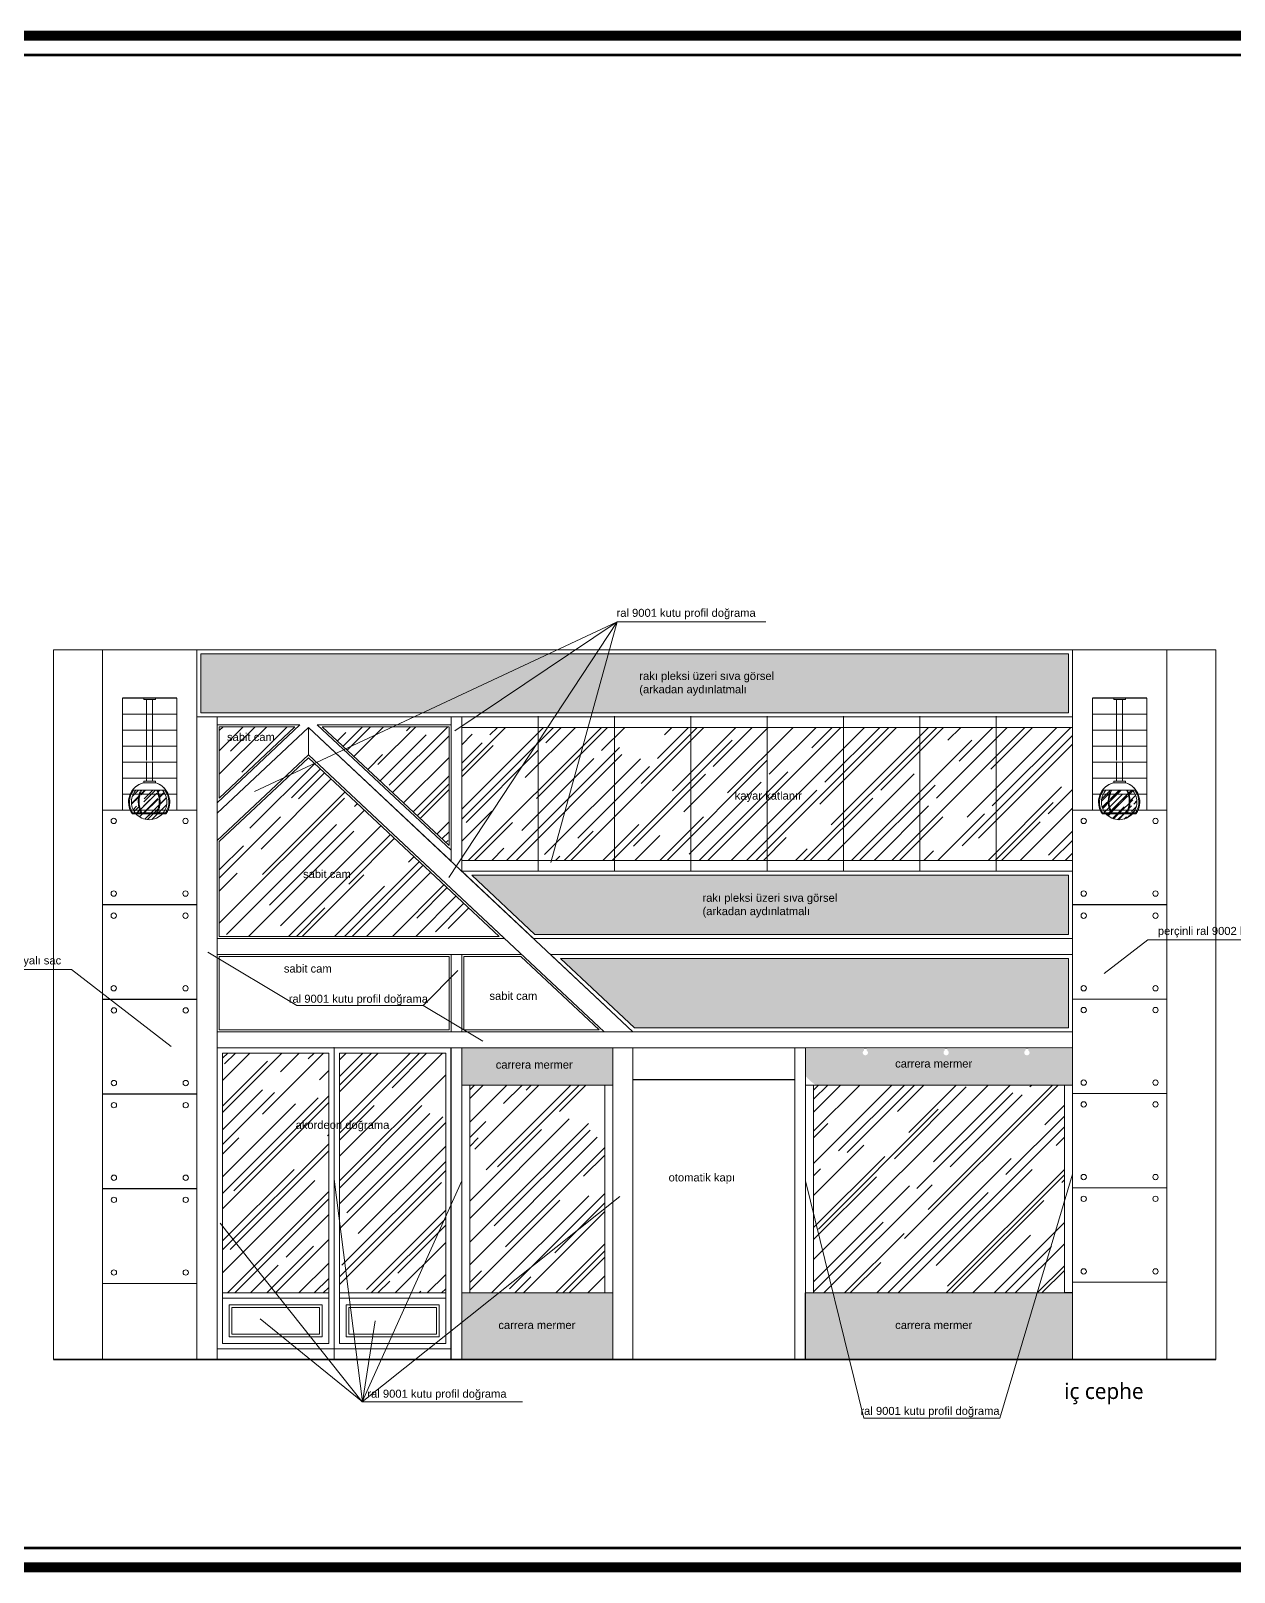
# Model space of a CAD drawing. Header units: millimetres. Extents: x 54215 to 67697, y 23496 to 56611.
# Drawn here: x 57088 to 57990, y 26395 to 27551 of the extents above; entities that cross this region are included whole.
import ezdxf

# ---------------------------------------------------------------- set-up
doc = ezdxf.new("R2010")
doc.units = ezdxf.units.MM
doc.linetypes.add('DASHED', pattern=[19.049999999999997, 12.7, -6.349999999999998])
doc.layers.add('no3_doğrama gorunus', color=7, linetype='Continuous', lineweight=0, true_color=0x004d4d)
doc.layers.add('no3_tefriş ön ince', color=7, linetype='Continuous', lineweight=18, true_color=0x8c1aff)
for name, color, linetype, lineweight in [('no3_duvar kaplama', 8, 'Continuous', 0), ('no3_duvar mevcut', 4, 'Continuous', 35), ('no3_kutuprofil kesit', 74, 'Continuous', 18), ('no3_lejand', 255, 'Continuous', 13), ('no3_mermer gorunus arka', 41, 'Continuous', 13), ('no3_mobilya aydınlatma', 50, 'Continuous', 13), ('no3_yazı duvar', 152, 'Continuous', 0), ('tarama', 8, 'Continuous', 9)]:
    doc.layers.add(name, color=color, linetype=linetype, lineweight=lineweight)
doc.styles.get("Standard").update_dxf_attribs({"font": 'arial.ttf'})
pattern_1 = [(45, (41036.13287978447, 48876.81977761076), (21.55261469056598, 57.47363917484257), [381, -50.8, 127, -25.4]), (45, (41051.04010494545, 48909.68751501387), (-41.84799352418225, 5.926969039905642), [76.2, -8.382, 152.4, -19.05]), (45, (41029.84670049971, 48901.06646913764), (81.36112045688655, 105.4282068613518), [203.2, -35.56, 101.6, -25.4])]
pattern_2 = [(37.50000000000001, (41036.13287978447, 48876.81977761076), (-0.1600031295984046, 4.894132373293421), [0, -3.860799999999998, 0, -4.318000000000001, 0, -4.1275]), (7.499999999999999, (41036.13287978447, 48876.81977761076), (4.495232831380027, 7.168251005683542), [0, -2.0828, 0, -3.4798, 0, -1.333499999999999]), (327.5, (41033.00867978447, 48876.81977761076), (7.909923702414577, 0.0143718467854576), [0, -1.27, 0, -4.572, 0, -5.968999999999998]), (317.5, (41033.00867978447, 48876.81977761076), (7.635564524722973, 2.229293232572163), [0, -0.635, 0, -2.997199999999999, 0, -3.428999999999998])]

# ---------------------------------------------------------------- blocks, each defined once
blk = doc.blocks.new('dwerayd')
at = {"layer": 'tarama'}
h = blk.add_hatch(dxfattribs=at)
h.set_pattern_fill('AR-RROOF', color=256, scale=0.1668115312456921, angle=404.9999999999999, style=0)
h.set_pattern_definition([(44.99999999999999, (54840.5160514867, 23930.45766048379), (3.595224658881711, 9.58726575701789), [63.55519340460871, -8.47402578728116, 21.1850644682029, -4.23701289364058]), (44.99999999999999, (54843.00274854243, 23935.94037808859), (-6.980727879328648, 0.9886867811924716), [12.71103868092174, -1.398214254901389, 25.42207736184348, -3.177759670230435]), (44.99999999999999, (54839.46744429453, 23934.50228822504), (13.57197308727846, 17.58664062302969), [33.89610314912464, -5.931818051096813, 16.94805157456232, -4.23701289364058])])
edge = h.paths.add_edge_path()
edge.add_line((54844.45861613478, 23936.71309290551), (54840.5160514867, 23936.71309290551))
edge.add_arc((54850.5160514867, 23937.13012173362), 10.00869187473939, 182.388015463241, 221.8103148957822)
edge.add_line((54843.05601302078, 23930.45766048379), (54845.98941924214, 23930.45766048379))
edge.add_arc((54856.91748465818, 23936.4469527403), 12.4617107762558, 178.7762621113086, 208.725613729232, ccw=False)
edge = h.paths.add_edge_path()
edge.add_arc((54859.41410008277, 23936.82092678895), 13.98706264716156, 180.4417287440396, 207.0610371031949)
edge.add_line((54846.95830771834, 23930.45766048379), (54854.08191920704, 23930.45766048379))
edge.add_arc((54841.62612684262, 23936.82092678893), 13.98706264716859, 332.9389628968853, 359.5582712560203)
edge.add_line((54855.61277380853, 23936.71309290551), (54845.42745311685, 23936.71309290551))
edge = h.paths.add_edge_path()
edge.add_arc((54844.12274226722, 23936.4469527403), 12.46171077626939, -28.725613729274528, 1.2237378886230204, ccw=False)
edge.add_line((54855.05080768326, 23930.45766048379), (54857.97608995262, 23930.45766048379))
edge.add_arc((54850.5160514867, 23937.13012173362), 10.00869187474551, 318.1896851042302, 357.6119845367398)
edge.add_line((54860.51605148671, 23936.71309290551), (54856.58161079061, 23936.71309290551))
edge = h.paths.add_edge_path()
edge.add_line((54858.39479727278, 23943.30258298346), (54842.63730570061, 23943.30258298346))
edge.add_arc((54850.51605148671, 23937.13012173354), 10.00869187473969, 141.9237162940905, 182.3880154627816)
edge.add_line((54840.5160514867, 23936.71309290551), (54860.51605148671, 23936.71309290551))
edge.add_arc((54850.51605148671, 23937.13012173354), 10.00869187473969, 357.6119845372166, 398.0762837059352)
edge = h.paths.add_edge_path()
edge.add_line((54843.05601302087, 23943.80258298346), (54857.97608995254, 23943.80258298346))
edge.add_arc((54850.51605148671, 23937.13012173354), 10.00869187473969, 41.81031489649121, 138.1896851035088)
at = {"layer": 'no3_duvar kaplama', "linetype": 'DASHED', "ltscale": 0.01}
for p, q in [((54848.58729315668, 23915.37851598656), (54848.58729315668, 23912.37851598657)), ((54851.9235237816, 23915.37851598656), (54851.9235237816, 23912.37851598657))]:
    blk.add_line(p, q, dxfattribs=at)
at = {"layer": 'no3_mobilya aydınlatma'}
for p, q in [((54841.04294054693, 23943.30258298346), (54859.98916242646, 23943.30258298346)), ((54841.16608478571, 23943.80258298346), (54859.98916242646, 23943.80258298346)), ((54841.04294054693, 23930.45766048379), (54859.98916242646, 23930.45766048379)), ((54848.58729315668, 23915.37851598656), (54848.58729315668, 23925.42128272027)), ((54851.9235237816, 23915.37851598656), (54851.9235237816, 23925.42128272027)), ((54848.58729315668, 23879.2553403765), (54848.58729315668, 23912.37851598657)), ((54851.9235237816, 23879.2553403765), (54851.9235237816, 23912.37851598657))]:
    blk.add_line(p, q, dxfattribs=at)
for points in [[(54846.91917784422, 23925.42128272027), (54853.59163909405, 23925.42128272027), (54853.59163909405, 23926.2553403765), (54846.91917784422, 23926.2553403765)], [(54846.91917784422, 23878.42128272027), (54853.59163909405, 23878.42128272027), (54853.59163909405, 23879.2553403765), (54846.91917784422, 23879.2553403765)]]:
    blk.add_lwpolyline(points, close=True, dxfattribs=at)
for centre in [(54841.16608478571, 23943.55258298346), (54859.8660181877, 23943.55258298346)]:
    blk.add_circle(centre, 0.25, dxfattribs=at)
for centre, radius, start, end in [((54850.51605148671, 23937.13012173364), 10.00869187473878, 41.81031489584076, 138.1896851041592), ((54850.25540846913, 23937.13012173362), 11.37502986139899, 144.9925217570474, 252.9447199108465), ((54850.25540846913, 23937.13012173362), 10.87502986139899, 144.9925217570474, 217.8472144191585), ((54850.51605148671, 23937.13012173364), 10.00869187473878, 141.9237162946896, 182.3880154631574), ((54850.51605148671, 23937.13012173362), 10.00869187474153, 182.3880154631362, 221.81031489634), ((54858.81024447524, 23936.82092678895), 14.48706264716368, 153.4223689682336, 206.0552633226041), ((54858.81024447524, 23936.82092678895), 13.98706264716368, 152.3930406968166, 207.0610371031176), ((54850.99265807741, 23937.14291512147), 11.19347962664543, 283.4258668113646, 36.03108897313011), ((54842.22185849818, 23936.82092678895), 13.98706264716368, 332.9389628970593, 27.60695930333998), ((54842.22185849818, 23936.82092678895), 14.48706264716368, 333.9447366774863, 26.57763103167675), ((54850.51605148671, 23937.13012173362), 10.00869187474153, 318.1896851036599, 357.6119845368638), ((54850.51605148671, 23937.13012173364), 10.00869187473878, 357.6119845368427, 38.0762837053104), ((54850.99265807741, 23937.14291512147), 10.69347962664543, 321.3052516722135, 36.03108897313011), ((54850.25540846915, 23937.13012173364), 11.37502986140557, 221.2931630991494, 252.9447199107935), ((54851.12152316869, 23936.98667988691), 11.0119535220769, 282.9624385158057, 323.6367200026022)]:
    blk.add_arc(centre, radius, start, end, dxfattribs=at)

msp = doc.modelspace()

# ---------------------------------------------------------------- hatches: boundary and pattern name
at = {"layer": 'no3_duvar kaplama'}
h = msp.add_hatch(dxfattribs=at)
h.set_pattern_fill('AR-SAND', color=256, scale=0.1)
h.set_pattern_definition(pattern_2)
h.paths.add_polyline_path([(57215.32606675938, 27083.61824668068), (57215.32606675938, 27039.61824668068), (57865.82606675936, 27039.61824668068), (57865.82606675936, 27083.61824668068)])
h = msp.add_hatch(dxfattribs=at)
h.set_pattern_fill('AR-RROOF', color=256, angle=45)
h.set_pattern_definition(pattern_1)
h.paths.add_polyline_path([(57401.47507196553, 26939.97129145984), (57401.47507196553, 27029.11824668068), (57306.40526439044, 27029.11824668068)])
h.paths.add_polyline_path([(57285.8464837686, 27029.11824668068), (57229.12606675937, 27029.11824668068), (57229.12606675937, 26975.55771343428)])
h = msp.add_hatch(dxfattribs=at)
h.set_pattern_fill('AR-RROOF', color=256, angle=45)
h.set_pattern_definition(pattern_1)
h.paths.add_polyline_path([(57468.20644631478, 27028.61824668068), (57410.97507196553, 27028.61824668068), (57410.97507196553, 26928.78162591076), (57468.20644631478, 26928.78162591076)])
h.paths.add_polyline_path([(57525.437820664, 27028.61824668068), (57468.20644631478, 27028.61824668068), (57468.20644631478, 26928.78162591076), (57525.437820664, 26928.78162591076)])
h.paths.add_polyline_path([(57582.66919501322, 27028.61824668068), (57525.437820664, 27028.61824668068), (57525.437820664, 26928.78162591076), (57582.66919501322, 26928.78162591076)])
h.paths.add_polyline_path([(57582.66919501322, 26928.78162591076), (57639.90056936245, 26928.78162591076), (57639.90056936245, 27028.61824668068), (57582.66919501322, 27028.61824668068)])
h.paths.add_polyline_path([(57697.13194371168, 27028.61824668068), (57639.90056936245, 27028.61824668068), (57639.90056936245, 26928.78162591076), (57697.13194371168, 26928.78162591076)])
h.paths.add_polyline_path([(57754.3633180609, 27028.61824668068), (57697.13194371168, 27028.61824668068), (57697.13194371168, 26928.78162591076), (57754.3633180609, 26928.78162591076)])
h.paths.add_polyline_path([(57811.59469241013, 27028.61824668068), (57754.3633180609, 27028.61824668068), (57754.3633180609, 26928.78162591076), (57811.59469241013, 26928.78162591076)])
h.paths.add_polyline_path([(57811.59469241013, 26928.78162591076), (57868.82606675934, 26928.78162591076), (57868.82606675934, 27028.61824668068), (57811.59469241013, 27028.61824668068)])
h = msp.add_hatch(dxfattribs=at)
h.set_pattern_fill('AR-RROOF', color=256, angle=45)
h.set_pattern_definition(pattern_1)
h.paths.add_polyline_path([(57296.12658223789, 27005.85704382811), (57229.12606675937, 26943.0306628194), (57229.12606675937, 26874.58698452432), (57239.54913061131, 26871.92690260498), (57376.57888434817, 26871.92690260498), (57417.5732309841, 26881.7767061742), (57417.69687347733, 26881.29223477788), (57421.45424678668, 26882.25115827163, -0.2874172965494108), (57422.54410177834, 26887.478920917)])
h = msp.add_hatch(dxfattribs=at)
h.set_pattern_fill('AR-SAND', color=256, scale=0.1)
h.set_pattern_definition(pattern_2)
h.paths.add_polyline_path([(57418.56023419215, 26917.78162591076), (57465.86184981414, 26873.42690260499), (57865.82606675938, 26873.42690260498), (57865.82606675938, 26917.78162591076)])
h = msp.add_hatch(dxfattribs=at)
h.set_pattern_fill('AR-SAND', color=256, scale=0.1)
h.set_pattern_definition([(37.50000000000001, (45203.72259388794, 42912.61800852683), (-0.1600031295984046, 4.894132373293421), [0, -3.860799999999998, 0, -4.318000000000001, 0, -4.1275]), (7.499999999999999, (45203.72259388794, 42912.61800852683), (4.495232831380027, 7.168251005683542), [0, -2.0828, 0, -3.4798, 0, -1.333499999999999]), (327.5, (45200.59839388795, 42912.61800852683), (7.909923702414577, 0.0143718467854576), [0, -1.27, 0, -4.572, 0, -5.968999999999998]), (317.5, (45200.59839388795, 42912.61800852683), (7.635564524722973, 2.229293232572163), [0, -0.635, 0, -2.997199999999999, 0, -3.428999999999998])])
h.paths.add_polyline_path([(57865.82606675936, 26855.42690260499), (57485.05775540747, 26855.42690260499), (57540.5125937882, 26803.42690260498), (57865.82606675936, 26803.42690260498)])
h = msp.add_hatch(dxfattribs=at)
h.set_pattern_fill('AR-RROOF', color=256, angle=45)
h.set_pattern_definition(pattern_1)
h.paths.add_polyline_path([(57398.97507196553, 26784.426902605), (57319.30056936246, 26784.42690260499), (57319.30056936246, 26604.61824668069), (57398.97507196553, 26604.61824668069)])
h.paths.add_polyline_path([(57311.30056936246, 26784.42690260499), (57231.62606675937, 26784.42690260499), (57231.62606675937, 26604.61824668068), (57311.30056936246, 26604.61824668069)])
h = msp.add_hatch(dxfattribs=at)
h.set_pattern_fill('AR-RROOF', color=256, angle=45)
h.set_pattern_definition(pattern_1)
h.paths.add_polyline_path([(57416.97507196553, 26604.61824668068), (57518.32606675934, 26604.61824668068), (57518.32606675934, 26760.42690260498), (57416.97507196553, 26760.42690260498)])
h.paths.add_polyline_path([(57716.17740366777, 26665.82595117763), (57716.17740366777, 26677.75807941774), (57711.02563013433, 26677.75807941774), (57711.02563013433, 26665.82595117763)], flags=9)
h = msp.add_hatch(dxfattribs=at)
h.set_pattern_fill('AR-RROOF', color=256, angle=45)
h.set_pattern_definition(pattern_1)
h.paths.add_polyline_path([(57674.82606675936, 26760.42690260498), (57674.82606675936, 26604.61824668068), (57862.82606675936, 26604.61824668068), (57862.82606675936, 26760.42690260498)])
at = {"layer": 'no3_mermer gorunus arka'}
h = msp.add_hatch(dxfattribs=at)
h.set_pattern_fill('AR-CONC', color=256, scale=0.1)
h.set_pattern_definition([(50, (41036.13287978447, 48876.81977761076), (18.2184668996004, -1.593908553890308), [1.905, -20.955]), (355, (41036.13287978447, 48876.81977761076), (-3.524342142496933, 19.10568452390351), [1.524, -16.764058417]), (100.4514446999999, (41037.65108048447, 48876.68695226074), (14.69412470903533, 17.51177519121951), [1.619000879999999, -17.80902445999999]), (46.18420000000002, (41036.13287978447, 48881.89977761077), (27.107904089213, -4.204232793272714), [2.857499999999991, -31.43249999999995]), (96.63555760999981, (41038.39186978447, 48881.54942761076), (23.7404134051503, 24.74261245977216), [2.428502314, -26.713560816]), (351.1841511700001, (41036.13287978447, 48881.89977761077), (23.74041340649771, 24.74261245855327), [2.285996706999998, -25.145973192]), (21, (41038.67287978447, 48880.62977761075), (15.16143912691325, -10.22651981870876), [1.905, -20.955]), (326, (41038.67287978447, 48880.62977761075), (6.180202834764705, 18.41879661223192), [1.524, -16.764]), (71.45144499999998, (41039.93633304447, 48879.77756762075), (21.34164192787162, 8.192276888590525), [1.619000879999998, -17.80899375999997]), (37.50000000000001, (41036.13287978447, 48876.81977761076), (0.3088603250591817, 8.455503887315311), [0, -16.5608, 0, -17.018, 0, -16.8275]), (7.499999999999999, (41036.13287978447, 48876.81977761076), (6.681966251030575, 10.01805748181195), [0, -9.7028, 0, -16.1798, 0, -6.413499999999999]), (327.5, (41030.46867978448, 48876.81977761076), (13.55905951668714, -0.5728743992673444), [0, -6.349999999999998, 0, -19.812, 0, -26.289]), (317.5, (41027.92867978447, 48876.81977761076), (14.8129181386018, 2.542649103333303), [0, -8.255, 0, -13.1572, 0, -18.669])])
edge = h.paths.add_edge_path()
edge.add_arc((57711.58907201362, 26782.88005220513), 5.582040514164691, 96.43694645419731, 159.7320549495288, ccw=False)
edge.add_line((57710.96327097223, 26788.42690260498), (57668.82606675934, 26788.42690260498))
edge.add_line((57668.82606675934, 26788.42690260498), (57668.82606675934, 26767.13417149738))
edge.add_arc((57697.1918233204, 26791.88454681964), 37.64568001607321, 221.1061344676074, 236.6808984343268)
edge.add_line((57676.5129973301, 26760.42690260498), (57690.05580285528, 26760.42690260498))
edge.add_arc((57669.376976865, 26791.88454681963), 37.64568001606392, 303.3191015656623, 349.1740956461959)
edge = h.paths.add_edge_path()
edge.add_arc((57715.56306150508, 26782.88005220513), 5.582040514165215, 20.26794505027019, 83.56305354576138)
edge.add_line((57716.18886254648, 26788.42690260498), (57714.57606675934, 26788.42690260498))
edge.add_line((57714.57606675934, 26788.42690260498), (57714.57606675934, 26786.49020734197))
edge.add_arc((57713.57606675936, 26784.7581565344), 2.000000000002524, 1.0408029993413948e-10, 60.00000000004178, ccw=False)
edge.add_arc((57713.57606675936, 26784.7581565344), 2, -180, 0, ccw=False)
edge.add_arc((57713.57606675936, 26784.7581565344), 2, 119.99999999995819, 179.9999999998959, ccw=False)
edge.add_line((57712.57606675934, 26786.49020734197), (57712.57606675934, 26788.42690260498))
edge.add_line((57712.57606675934, 26788.42690260498), (57710.96327097223, 26788.42690260498))
edge.add_arc((57711.58907201362, 26782.88005220513), 5.582040514166193, 96.43694645419731, 159.7320549495288)
edge.add_arc((57669.376976865, 26791.88454681963), 37.64568001606618, 303.31910156566244, 349.1740956461959, ccw=False)
edge.add_line((57690.05580285526, 26760.42690260498), (57737.09633066343, 26760.42690260498))
edge.add_arc((57757.77515665372, 26791.88454681963), 37.64568001606991, 190.8259043538249, 236.6808984343237, ccw=False)
edge = h.paths.add_edge_path()
edge.add_arc((57772.17240534695, 26782.84634426225), 5.582040514161647, 91.32038313086628, 160.1413452627388, ccw=False)
edge.add_line((57772.04377842473, 26788.42690260498), (57716.18886254648, 26788.42690260498))
edge.add_arc((57715.56306150508, 26782.88005220513), 5.582040514162986, 20.267945050270214, 83.56305354576119, ccw=False)
edge.add_arc((57757.77515665372, 26791.88454681963), 37.64568001607248, 190.8259043538248, 236.6808984343237)
edge.add_line((57737.09633066343, 26760.42690260498), (57750.63913618858, 26760.42690260498))
edge.add_arc((57729.96031019832, 26791.88454681963), 37.64568001606392, 303.3191015656623, 349.0638042515664)
edge = h.paths.add_edge_path()
edge.add_arc((57776.14639483843, 26782.84634426225), 5.582040514163455, 19.85865473753246, 91.32038313079165)
edge.add_line((57776.01776791621, 26788.42690260498), (57775.15940009268, 26788.42690260498))
edge.add_line((57775.15940009268, 26788.42690260498), (57775.15940009268, 26786.49020734197))
edge.add_arc((57774.15940009269, 26784.7581565344), 2.000000000002524, 1.0408029993413948e-10, 60.00000000004178, ccw=False)
edge.add_arc((57774.15940009269, 26784.7581565344), 2, -180, 0, ccw=False)
edge.add_arc((57774.15940009269, 26784.7581565344), 2, 119.99999999995819, 179.9999999998959, ccw=False)
edge.add_line((57773.15940009268, 26786.49020734197), (57773.15940009268, 26788.42690260498))
edge.add_line((57773.15940009268, 26788.42690260498), (57772.04377842473, 26788.42690260498))
edge.add_arc((57772.17240534695, 26782.84634426225), 5.582040514162466, 91.3203831308663, 160.1413452627387)
edge.add_arc((57729.96031019832, 26791.88454681963), 37.64568001606479, 303.31910156566244, 349.06380425156635, ccw=False)
edge.add_line((57750.63913618861, 26760.42690260498), (57797.67966399678, 26760.42690260498))
edge.add_arc((57818.35848998706, 26791.88454681963), 37.64568001606792, 190.9361957483935, 236.6808984343284, ccw=False)
edge = h.paths.add_edge_path()
edge.add_arc((57832.7557386803, 26782.84634426225), 5.582040514160983, 91.32038313086719, 160.141345262538, ccw=False)
edge.add_line((57832.62711175808, 26788.42690260498), (57776.01776791621, 26788.42690260498))
edge.add_arc((57776.14639483843, 26782.84634426225), 5.582040514162299, 19.85865473753239, 91.32038313079181, ccw=False)
edge.add_arc((57818.35848998706, 26791.88454681963), 37.64568001606711, 190.9361957483935, 236.6808984343283)
edge.add_line((57797.67966399676, 26760.42690260498), (57811.22246952193, 26760.42690260498))
edge.add_arc((57790.54364353165, 26791.88454681964), 37.64568001606696, 303.3191015656594, 349.0638042515946)
edge = h.paths.add_edge_path()
edge.add_arc((57836.72972817175, 26782.84634426225), 5.582040514161738, 19.85865473682417, 91.32038313079165)
edge.add_line((57836.60110124954, 26788.42690260498), (57835.74273342603, 26788.42690260498))
edge.add_line((57835.74273342601, 26788.42690260498), (57835.74273342601, 26786.49020734197))
edge.add_arc((57834.74273342601, 26784.7581565344), 2.000000000002524, 1.0408029993413948e-10, 60.00000000004178, ccw=False)
edge.add_arc((57834.74273342601, 26784.7581565344), 2, -180, 0, ccw=False)
edge.add_arc((57834.74273342601, 26784.7581565344), 2, 119.99999999995819, 179.9999999998959, ccw=False)
edge.add_line((57833.74273342601, 26786.49020734197), (57833.74273342601, 26788.42690260498))
edge.add_line((57833.74273342601, 26788.42690260498), (57832.62711175808, 26788.42690260498))
edge.add_arc((57832.7557386803, 26782.84634426225), 5.582040514162549, 91.32038313090365, 160.1413452625505)
edge.add_arc((57790.54364353165, 26791.88454681963), 37.64568001606136, 303.3191015656578, 349.0638042515935, ccw=False)
edge.add_line((57811.22246952193, 26760.42690260498), (57858.2629973301, 26760.42690260498))
edge.add_arc((57878.9418233204, 26791.88454681964), 37.64568001607296, 190.9361957484989, 236.68089843432682, ccw=False)
edge = h.paths.add_edge_path()
edge.add_line((57868.82606675934, 26788.42690260498), (57836.60110124952, 26788.42690260498))
edge.add_arc((57836.72972817175, 26782.84634426225), 5.582040514162299, 19.858654736824178, 91.32038313079181, ccw=False)
edge.add_arc((57878.9418233204, 26791.88454681963), 37.64568001606882, 190.9361957484945, 236.6808984343283)
edge.add_line((57858.2629973301, 26760.42690260498), (57862.82606675936, 26760.42690260498))
edge.add_line((57862.82606675936, 26760.42690260498), (57868.82606675934, 26760.42690260498))
edge.add_line((57868.82606675934, 26760.42690260498), (57868.82606675934, 26788.42690260498))
h.paths.add_polyline_path([(57868.82606675934, 26604.61824668068), (57862.82606675936, 26604.61824668068), (57674.82606675936, 26604.61824668068), (57668.82606675934, 26604.61824668068), (57668.82606675934, 26554.61824668068), (57868.82606675934, 26554.61824668068)])
h.paths.add_polyline_path([(57524.32606675934, 26604.61824668068), (57410.97507196553, 26604.61824668068), (57410.97507196553, 26554.61824668068), (57524.32606675934, 26554.61824668068)])
h.paths.add_polyline_path([(57524.32606675934, 26788.42690260498), (57410.97507196553, 26788.42690260498), (57410.97507196553, 26760.42690260498), (57524.32606675934, 26760.42690260498)])
h.paths.add_polyline_path([(57868.82606675934, 26788.42690260498), (57668.82606675934, 26788.42690260499), (57668.82606675934, 26787.37767207692), (57868.82606675934, 26787.37767207691)])

# ---------------------------------------------------------------- linework, layer by layer
for p, q in [((57197.32606675938, 27050.61824668068), (57156.57606675936, 27050.61824668068)), ((57924.57606675934, 27050.61824668068), (57883.82606675934, 27050.61824668068)), ((57402.97507196553, 26554.61824668068), (57402.97507196553, 26788.42690260499)), ((57539.32606675934, 26764.61824668068), (57660.82606675936, 26764.61824668068)), ((57668.82606675934, 26554.61824668068), (57668.82606675934, 26604.61824668068)), ((57868.82606675934, 26604.61824668068), (57862.82606675936, 26604.61824668068)), ((57227.62606675937, 26554.61824668068), (57402.97507196553, 26554.61824668068))]:
    msp.add_line(p, q)
at = {"color": 252, "const_width": 2.031246480274558}
msp.add_lwpolyline([(58449.65491574195, 27027.76265208289, -0.4142135623730951), (58440.10946119639, 27018.21719753734), (58079.76855210552, 27018.21719753734, 0.4142135623731908), (58055.90491574188, 26994.35356117368), (58055.90491574188, 26762.40217582532, 0.4142135623730474), (58079.76855210552, 26738.53853946167), (58440.10946119639, 26738.53853946167, -0.4142135623731062), (58449.65491574195, 26728.99308491611), (58449.65491574195, 26413.34812177083), (55950.7763367532, 26413.34812177083), (55950.7763367532, 27532.71175813463), (58449.65491574195, 27532.71175813463), (58449.65491574195, 27027.76265208289)], format="xyb", dxfattribs=at)
for p in [(57468.20644631478, 27036.61824668068), (57525.437820664, 27036.61824668068), (57582.66919501322, 27036.61824668068), (57639.90056936245, 27036.61824668068), (57697.13194371168, 27036.61824668068), (57754.3633180609, 27036.61824668068), (57811.59469241013, 27036.61824668068)]:
    msp.add_point(p)
at = {"layer": 'no3_doğrama gorunus'}
for p, q in [((57212.32606675938, 27036.61824668068), (57212.32606675938, 26949.89663835277)), ((57227.62606675937, 27036.61824668068), (57227.62606675937, 26964.24344781487)), ((57296.12587407951, 27028.47571473077), (57227.62606675937, 26964.24344781487)), ((57296.12587407951, 27028.47571473078), (57539.32606675934, 26800.42690260498)), ((57296.12587407951, 27007.91268296464), (57296.12587407951, 27028.47571473077)), ((57402.97507196553, 27036.61824668068), (57402.97507196553, 26928.28322562951)), ((57410.97507196553, 27036.61824668068), (57410.97507196553, 26920.78162591077)), ((57410.97507196553, 27028.61824668068), (57868.82606675934, 27028.61824668068)), ((57468.20644631478, 27036.61824668068), (57468.20644631478, 26920.78162591077)), ((57525.437820664, 27036.61824668068), (57525.437820664, 26920.78162591077)), ((57582.66919501322, 27036.61824668068), (57582.66919501322, 26920.78162591077)), ((57639.90056936245, 27036.61824668068), (57639.90056936245, 26920.78162591077)), ((57697.13194371168, 27036.61824668068), (57697.13194371168, 26920.78162591077)), ((57754.3633180609, 27036.61824668068), (57754.3633180609, 26920.78162591077)), ((57811.59469241013, 27036.61824668068), (57811.59469241013, 26920.78162591077)), ((57296.12587407951, 27007.91268296464), (57227.62606675937, 26943.68041604875)), ((57296.12587407951, 27007.91268296464), (57517.70260673883, 26800.42690260498)), ((57227.62606675937, 26943.68041604875), (57227.62606675937, 26967.48949943166)), ((57212.32606675938, 26949.89663835277), (57212.32606675938, 26800.42690260497)), ((57212.32606675938, 26949.89663835278), (57212.32606675934, 26800.42690260498)), ((57227.62606675937, 26943.68041604875), (57227.62606675937, 26800.42690260498)), ((57410.97507196553, 26928.78162591076), (57868.82606675934, 26928.78162591076)), ((57442.94870669198, 26870.42690260498), (57227.62606675937, 26870.42690260498)), ((57868.82606675938, 26870.42690260498), (57464.67532278532, 26870.42690260498)), ((57455.76366098569, 26858.42690260499), (57227.62606675937, 26858.42690260499)), ((57402.97507196553, 26858.42690260499), (57402.97507196553, 26800.42690260498)), ((57410.97507196553, 26858.42690260499), (57410.97507196553, 26800.42690260498)), ((57868.82606675934, 26858.42690260499), (57477.47259318085, 26858.426902605)), ((57539.32606675934, 26800.42690260498), (57227.62606675937, 26800.42690260498)), ((57227.62606675937, 26800.42690260498), (57227.62606675937, 26788.42690260499)), ((57539.32606675934, 26800.42690260498), (57868.82606675934, 26800.42690260498)), ((57212.32606675938, 26788.42690260499), (57212.32606675938, 26554.61824668068)), ((57212.32606675938, 26788.42690260499), (57212.32606675938, 26554.61824668068)), ((57227.62606675937, 26788.426902605), (57868.82606675934, 26788.42690260498)), ((57227.62606675937, 26788.42690260499), (57227.62606675937, 26554.61824668068)), ((57227.62606675937, 26788.42690260499), (57227.62606675937, 26554.61824668068)), ((57315.30056936246, 26788.426902605), (57315.30056936246, 26554.61824668069)), ((57402.97507196553, 26788.42690260499), (57402.97507196553, 26554.61824668068)), ((57402.97507196553, 26788.426902605), (57402.97507196553, 26554.61824668069)), ((57410.97507196553, 26788.42690260499), (57410.97507196553, 26554.61824668068)), ((57410.97507196553, 26788.42690260498), (57410.97507196553, 26554.61824668068)), ((57524.32606675938, 26788.42690260499), (57524.32606675934, 26554.61824668068)), ((57539.32606675934, 26788.42690260499), (57539.32606675934, 26554.61824668068)), ((57660.82606675936, 26788.42690260498), (57660.82606675936, 26554.61824668068)), ((57660.82606675936, 26554.61824668068), (57660.82606675936, 26788.42690260498)), ((57668.82606675934, 26788.42690260498), (57668.82606675934, 26554.61824668068)), ((57311.30056936246, 26604.61824668069), (57231.62606675937, 26604.61824668068)), ((57311.30056936246, 26600.61824668069), (57231.62606675937, 26600.61824668068)), ((57398.97507196553, 26604.61824668069), (57319.30056936246, 26604.61824668069)), ((57398.97507196553, 26600.61824668069), (57319.30056936246, 26600.61824668069)), ((57315.30056936246, 26562.61824668069), (57227.62606675937, 26562.61824668068)), ((57315.30056936246, 26554.61824668069), (57315.30056936246, 26562.61824668069)), ((57315.30056936246, 26562.61824668069), (57402.97507196553, 26562.61824668068)), ((57355.82606675936, 26554.61824668068), (57361.82606675934, 26554.61824668068))]:
    msp.add_line(p, q, dxfattribs=at)
for points in [[(57402.97507196553, 27036.61824668068), (57402.97507196553, 26928.28322562951), (57296.12587407951, 27028.47571473077), (57227.62606675937, 26964.24344781488), (57227.62606675937, 27036.61824668068), (57402.97507196553, 27036.61824668068)], [(57227.62606675937, 26943.68041604874), (57227.62606675937, 26870.42690260498), (57442.94870669195, 26870.42690260498), (57296.12587407951, 27007.91268296464), (57227.62606675937, 26943.68041604874)]]:
    msp.add_lwpolyline(points, dxfattribs=at)
for points in [[(57289.63906488189, 27030.61824668068), (57227.62606675937, 26972.0948603104), (57227.62606675937, 27030.61824668068)], [(57285.8464837686, 27029.11824668068), (57229.12606675937, 26975.55771343428), (57229.12606675937, 27029.11824668068)], [(57402.97507196553, 27030.61824668068), (57402.97507196553, 26936.50843833597), (57302.61268327714, 27030.61824668068)], [(57401.47507196553, 27029.11824668068), (57401.47507196553, 26939.97129145984), (57306.40526439044, 27029.11824668068)], [(57229.12606675937, 26943.0306628194), (57229.12606675937, 26871.92690260498), (57439.15230209867, 26871.92690260498), (57296.12658223789, 27005.85704382811)], [(57229.12606675937, 26856.926902605), (57401.47507196553, 26856.926902605), (57401.47507196553, 26801.92690260498), (57229.12606675937, 26801.92690260498)], [(57412.47507196553, 26856.926902605), (57412.47507196553, 26801.92690260498), (57513.90620214555, 26801.92690260498), (57455.17099496585, 26856.926902605)], [(57227.62606675937, 26788.42690260499), (57315.30056936246, 26788.42690260499), (57315.30056936246, 26554.61824668069), (57227.62606675937, 26554.61824668068)], [(57231.62606675937, 26784.42690260499), (57311.30056936246, 26784.42690260499), (57311.30056936246, 26566.61824668069), (57231.62606675937, 26566.61824668068)], [(57315.30056936246, 26788.42690260499), (57402.97507196553, 26788.426902605), (57402.97507196553, 26554.61824668069), (57315.30056936246, 26554.61824668069)], [(57319.30056936246, 26784.42690260499), (57398.97507196553, 26784.426902605), (57398.97507196553, 26566.61824668069), (57319.30056936246, 26566.61824668069)], [(57231.62606675937, 26600.61824668068), (57311.30056936246, 26600.61824668069), (57311.30056936246, 26566.61824668069), (57231.62606675937, 26566.61824668068)], [(57319.30056936246, 26600.61824668069), (57398.97507196553, 26600.61824668069), (57398.97507196553, 26566.61824668069), (57319.30056936246, 26566.61824668069)], [(57236.62606675937, 26595.61824668068), (57306.30056936246, 26595.61824668069), (57306.30056936246, 26571.61824668068), (57236.62606675937, 26571.61824668068)], [(57238.62606675937, 26593.61824668068), (57304.30056936246, 26593.61824668068), (57304.30056936246, 26573.61824668068), (57238.62606675937, 26573.61824668068)], [(57324.30056936245, 26595.61824668069), (57393.97507196553, 26595.61824668069), (57393.97507196553, 26571.61824668069), (57324.30056936245, 26571.61824668068)], [(57326.30056936246, 26593.61824668068), (57391.97507196553, 26593.61824668069), (57391.97507196553, 26573.61824668069), (57326.30056936246, 26573.61824668068)]]:
    msp.add_lwpolyline(points, close=True, dxfattribs=at)
msp.add_point((57315.30056936246, 26788.426902605), dxfattribs=at)
at = {"layer": 'no3_duvar kaplama'}
for p, q in [((57197.32606675938, 27038.61824668068), (57156.57606675936, 27038.61824668068)), ((57924.57606675934, 27038.61824668068), (57883.82606675934, 27038.61824668068)), ((57197.32606675938, 27026.61824668068), (57156.57606675936, 27026.61824668068)), ((57924.57606675934, 27026.61824668068), (57883.82606675934, 27026.61824668068)), ((57197.32606675938, 27014.61824668068), (57156.57606675936, 27014.61824668068)), ((57924.57606675934, 27014.61824668068), (57883.82606675934, 27014.61824668068)), ((57197.32606675938, 27002.61824668068), (57156.57606675936, 27002.61824668068)), ((57924.57606675934, 27002.61824668068), (57883.82606675934, 27002.61824668068)), ((57197.32606675938, 26990.61824668068), (57156.57606675936, 26990.61824668068)), ((57924.57606675934, 26990.61824668068), (57883.82606675934, 26990.61824668068)), ((57197.32606675938, 26978.61824668068), (57156.57606675936, 26978.61824668068)), ((57924.57606675934, 26978.61824668068), (57883.82606675934, 26978.61824668068)), ((57197.32606675938, 26966.61824668068), (57156.57606675936, 26966.61824668068)), ((57156.57606675936, 26966.61824668068), (57197.32606675938, 26966.61824668068)), ((57924.57606675934, 26966.61824668068), (57883.82606675934, 26966.61824668068)), ((57141.72606675937, 26554.61824668068), (57176.32606675936, 26554.61824668068))]:
    msp.add_line(p, q, dxfattribs=at)
for centre in [(57150.04094288907, 26958.45897200106), (57203.86119062964, 26958.45897200106), (57877.29094288907, 26958.45897200106), (57931.11119062964, 26958.45897200106), (57150.04094288907, 26904.0275213603), (57203.86119062964, 26904.0275213603), (57877.29094288907, 26904.0275213603), (57931.11119062964, 26904.0275213603), (57150.04094288907, 26887.44498957825), (57203.86119062964, 26887.44498957825), (57877.29094288907, 26887.44498957825), (57931.11119062964, 26887.44498957825), (57150.04094288907, 26833.01353893749), (57203.86119062964, 26833.01353893749), (57877.29094288907, 26833.01353893749), (57931.11119062964, 26833.01353893749), (57150.19094288909, 26816.43100715544), (57204.01119062965, 26816.43100715544), (57877.29094288907, 26816.69498957824), (57931.11119062964, 26816.69498957824), (57150.19094288909, 26761.99955651468), (57204.01119062965, 26761.99955651468), (57877.29094288907, 26762.26353893749), (57931.11119062964, 26762.26353893749), (57150.19094288909, 26745.41702473263), (57204.01119062965, 26745.41702473263), (57877.29094288907, 26745.94498957824), (57931.11119062964, 26745.94498957824), (57150.19094288909, 26690.98557409187), (57204.01119062965, 26690.98557409187), (57877.29094288907, 26691.51353893749), (57931.11119062964, 26691.51353893749), (57150.19094288909, 26674.40304230982), (57204.01119062965, 26674.40304230982), (57877.29094288907, 26675.19498957823), (57931.11119062964, 26675.19498957823), (57150.19094288909, 26619.97159166906), (57204.01119062965, 26619.97159166906), (57877.29094288907, 26620.76353893748), (57931.11119062964, 26620.76353893748)]:
    msp.add_circle(centre, 2, dxfattribs=at)
at = {"layer": 'no3_duvar mevcut'}
msp.add_line((57104.82606675934, 26554.61824668068), (57976.32606675936, 26554.61824668068), dxfattribs=at)
at = {"layer": 'no3_kutuprofil kesit'}
msp.add_line((57539.32606675934, 26554.61824668068), (57539.32606675934, 26764.61824668068), dxfattribs=at)
for points in [[(57212.32606675938, 27086.61824668068), (57868.82606675934, 27086.61824668068), (57868.82606675934, 27036.61824668068), (57212.32606675938, 27036.61824668068)], [(57215.32606675938, 27083.61824668068), (57865.82606675936, 27083.61824668068), (57865.82606675936, 27039.61824668068), (57215.32606675938, 27039.61824668068)], [(57418.56023419215, 26917.78162591076), (57465.86184981414, 26873.42690260499), (57865.82606675938, 26873.42690260498), (57865.82606675938, 26917.78162591076)], [(57485.05775540747, 26855.42690260499), (57540.5125937882, 26803.42690260498), (57865.82606675936, 26803.42690260498), (57865.82606675936, 26855.42690260499)]]:
    msp.add_lwpolyline(points, close=True, dxfattribs=at)
for points in [[(57410.97507196553, 26920.78162591077), (57464.6753227853, 26870.42690260498), (57868.82606675938, 26870.42690260498), (57868.82606675938, 26920.78162591077), (57410.97507196553, 26920.78162591077)], [(57477.47259318085, 26858.426902605), (57539.32606675934, 26800.42690260498), (57868.82606675934, 26800.42690260498), (57868.82606675934, 26858.42690260499), (57477.47259318086, 26858.42690260499)]]:
    msp.add_lwpolyline(points, dxfattribs=at)
at = {"layer": 'no3_lejand', "color": 1, "const_width": 7.466201379240463}
msp.add_lwpolyline([(58463.97309756005, 26399.02993995273), (55936.45815493512, 26399.02993995273), (55936.45815493512, 27547.02993995273), (58463.97309756005, 27547.02993995273), (58463.97309756005, 27027.76265208289, -0.4142135623730951), (58440.10946119639, 27003.89901571923), (58079.76855210552, 27003.89901571923, 0.4142135623733349), (58070.22309755997, 26994.35356117368), (58070.22309755997, 26762.40217582532, 0.4142135623729752), (58079.76855210552, 26752.85672127977), (58440.10946119639, 26752.85672127977, -0.4142135623731054), (58463.97309756005, 26728.99308491611), (58463.97309756005, 26399.02993995273)], format="xyb", dxfattribs=at)
at = {"layer": 'no3_tefriş ön ince'}
for p, q in [((57976.32606675936, 27086.61824668068), (57104.82606675934, 27086.61824668068)), ((57104.82606675934, 27086.61824668068), (57976.32606675936, 27086.61824668068)), ((57104.82606675934, 27086.61824668068), (57104.82606675934, 26554.61824668068)), ((57141.57606675936, 27086.61824668068), (57141.57606675936, 26554.61824668068)), ((57212.32606675938, 27086.61824668068), (57212.32606675938, 26949.89663835277)), ((57212.32606675938, 27086.61824668068), (57212.32606675938, 27036.61824668068)), ((57212.32606675938, 27086.61824668068), (57212.32606675938, 27036.61824668068)), ((57212.32606675938, 27086.61824668068), (57212.32606675938, 27036.61824668068)), ((57868.82606675934, 27086.61824668068), (57868.82606675934, 26800.42690260497)), ((57868.82606675934, 27086.61824668068), (57939.57606675938, 27086.61824668068)), ((57939.57606675938, 27086.61824668068), (57939.57606675938, 26554.61824668068)), ((57976.32606675936, 27086.61824668068), (57976.32606675936, 26554.61824668068)), ((57156.57606675936, 26966.61824668068), (57156.57606675936, 27050.61824668068)), ((57156.57606675936, 27050.61824668068), (57197.32606675938, 27050.61824668068)), ((57197.32606675938, 27050.61824668068), (57197.32606675938, 26966.61824668068)), ((57883.82606675934, 26966.61824668068), (57883.82606675934, 27050.61824668068)), ((57883.82606675934, 27050.61824668068), (57924.57606675934, 27050.61824668068)), ((57924.57606675934, 27050.61824668068), (57924.57606675934, 26966.61824668068)), ((57212.32606675938, 27036.61824668068), (57868.82606675934, 27036.61824668068)), ((57410.97507196553, 26920.78162591077), (57868.82606675934, 26920.78162591077)), ((57868.82606675934, 26788.42690260499), (57868.82606675934, 26554.61824668068)), ((57410.97507196553, 26760.42690260498), (57524.32606675934, 26760.42690260498)), ((57416.97507196553, 26604.61824668068), (57416.97507196553, 26760.42690260498)), ((57518.32606675934, 26604.61824668068), (57518.32606675934, 26760.42690260498)), ((57668.82606675934, 26760.42690260498), (57868.82606675934, 26760.42690260498)), ((57674.82606675936, 26604.61824668068), (57674.82606675936, 26760.42690260498)), ((57862.82606675936, 26604.61824668068), (57862.82606675936, 26760.42690260498)), ((57410.97507196553, 26604.61824668068), (57524.32606675934, 26604.61824668068)), ((57668.82606675934, 26604.61824668068), (57868.82606675934, 26604.61824668068))]:
    msp.add_line(p, q, dxfattribs=at)
for points in [[(57141.57606675936, 27086.61824668068), (57141.57606675936, 26966.61824668068), (57156.57606675936, 26966.61824668068)], [(57212.32606675938, 27086.61824668068), (57212.32606675938, 26966.61824668068), (57197.32606675938, 26966.61824668068)], [(57868.82606675934, 27086.61824668068), (57868.82606675934, 26966.61824668068), (57883.82606675934, 26966.61824668068)], [(57939.57606675938, 27086.61824668068), (57939.57606675938, 26966.61824668068), (57924.57606675934, 26966.61824668068)], [(57212.32606675934, 26949.89663835277), (57212.32606675934, 26966.61824668068), (57141.57606675936, 26966.61824668068), (57141.57606675936, 26895.86824668068), (57193.32606675934, 26895.86824668068)], [(57193.32606675934, 26895.86824668068), (57212.32606675934, 26895.86824668068), (57212.32606675938, 26949.89663835277)], [(57193.32606675934, 26824.85426425787), (57141.57606675936, 26824.85426425787), (57141.57606675936, 26895.60426425787), (57193.32606675934, 26895.60426425787)], [(57193.32606675934, 26895.60426425787), (57212.32606675938, 26895.60426425787), (57212.32606675938, 26824.85426425787), (57193.32606675934, 26824.85426425787)], [(57193.32606675934, 26753.84028183505), (57141.72606675937, 26753.84028183505), (57141.72606675937, 26824.59028183506), (57193.32606675934, 26824.59028183506)], [(57193.32606675934, 26824.59028183506), (57212.47606675937, 26824.59028183506), (57212.47606675937, 26753.84028183505), (57193.32606675934, 26753.84028183505)], [(57887.82606675934, 26754.10426425786), (57868.82606675934, 26754.10426425786), (57868.82606675934, 26824.85426425787), (57939.57606675938, 26824.85426425787), (57939.57606675938, 26754.10426425786), (57868.82606675934, 26754.10426425786)], [(57868.82606675934, 26788.42690260498), (57868.82606675934, 26554.61824668068), (57668.82606675934, 26554.61824668068), (57668.82606675934, 26788.42690260499)], [(57193.32606675934, 26682.82629941225), (57141.72606675937, 26682.82629941225), (57141.72606675937, 26753.57629941225), (57193.32606675934, 26753.57629941225)], [(57193.32606675934, 26753.57629941225), (57212.47606675937, 26753.57629941225), (57212.47606675937, 26682.82629941225), (57193.32606675934, 26682.82629941225)], [(57868.82606675934, 26754.10426425786), (57939.57606675938, 26754.10426425786), (57939.57606675938, 26683.35426425786), (57868.82606675934, 26683.35426425786)], [(57887.82606675934, 26683.35426425786), (57868.82606675934, 26683.35426425786), (57868.82606675934, 26754.10426425786), (57887.82606675934, 26754.10426425786)], [(57193.32606675934, 26611.81231698944), (57141.72606675937, 26611.81231698944), (57141.72606675937, 26682.56231698944), (57193.32606675934, 26682.56231698944)], [(57193.32606675934, 26682.56231698944), (57212.47606675939, 26682.56231698944), (57212.47606675939, 26611.81231698944), (57193.32606675934, 26611.81231698944)], [(57868.82606675934, 26683.35426425786), (57939.57606675938, 26683.35426425786), (57939.57606675938, 26612.60426425786), (57868.82606675934, 26612.60426425786)], [(57887.82606675934, 26612.60426425786), (57868.82606675934, 26612.60426425786), (57868.82606675934, 26683.35426425786), (57887.82606675934, 26683.35426425786)]]:
    msp.add_lwpolyline(points, dxfattribs=at)
for points in [[(57868.82606675934, 26966.61824668068), (57939.57606675938, 26966.61824668068), (57939.57606675938, 26895.86824668068), (57868.82606675934, 26895.86824668068)], [(57868.82606675938, 26895.60426425787), (57939.57606675938, 26895.60426425787), (57939.57606675938, 26824.85426425787), (57868.82606675938, 26824.85426425787)], [(57410.97507196553, 26788.42690260498), (57524.32606675934, 26788.42690260498), (57524.32606675934, 26554.61824668068), (57410.97507196553, 26554.61824668068)], [(57674.82606675936, 26760.42690260498), (57862.82606675936, 26760.42690260498), (57862.82606675936, 26604.61824668068), (57674.82606675936, 26604.61824668068)]]:
    msp.add_lwpolyline(points, close=True, dxfattribs=at)
at = {"layer": 'no3_yazı duvar'}
for p, q in [((57527.44107758466, 27107.78959056507), (57477.7902677648, 26927.1994456208)), ((57868.82606675934, 26693.55534887905), (57814.34593433596, 26510.68665897389)), ((57336.55985347497, 26523.05118985588), (57259.87554837822, 26585.1875768345))]:
    msp.add_line(p, q, dxfattribs=at)
for points in [[(57255.56531792889, 26980.64728009843), (57527.44107758466, 27107.78959056507), (57401.2383756118, 26916.11747061033)], [(57405.86385947854, 27026.01406351355), (57527.44107758466, 27107.78959056507), (57638.98265515763, 27107.78959056507)], [(57892.59194541536, 26844.07388635208), (57925.28253896332, 26869.31952519601), (58036.8241165363, 26869.31952519601)], [(57220.70912702067, 26859.99265853915), (57287.30846741494, 26820.09795614239), (57381.97502861715, 26820.09795614239)], [(57193.08702960787, 26789.42600851069), (57118.25903735813, 26847.21267625601), (57006.71745978518, 26847.21267625601)], [(57426.69255549787, 26793.31664755788), (57381.97502861715, 26820.09795614239), (57407.95465514045, 26846.45823955358)], [(57315.30056936246, 26689.83543743934), (57336.55985347497, 26523.05118985588), (57346.07521285152, 26583.61824668068)], [(57410.97507196553, 26688.60316863944), (57336.3066715749, 26523.05118985588), (57456.43372452803, 26523.05118985588)], [(57668.82606675934, 26688.60316863944), (57712.49389513279, 26510.68665897389), (57814.34593433596, 26510.68665897389)], [(57229.84934647326, 26657.00060837534), (57336.3066715749, 26523.05118985588), (57529.56847977964, 26676.85682302706)]]:
    msp.add_lwpolyline(points, dxfattribs=at)

# ---------------------------------------------------------------- block references
at = {"xscale": 1.327545738387448, "yscale": 1.327545738387448, "zscale": 1.327545738387448, "rotation": 180}
for p in [(129993.1738837356, 58750.31465997612), (130720.4515869907, 58750.31465997612)]:
    msp.add_blockref('dwerayd', p, dxfattribs=at)

# ---------------------------------------------------------------- texts
at = {"color": 7, "insert": (57892.44418418332, 26529.06699903002), "char_height": 11.90257655775317, "width": 221.7346481340022, "attachment_point": 5}
msp.add_mtext('{\\fLucida Sans Unicode|b0|i0|c162|p34;iç cephe}', dxfattribs=at)
at = {"layer": 'no3_yazı duvar', "char_height": 6, "width": 108.0230325313969}
for s, insert, attachment_point in [('ral 9001 kutu profil doğrama', (57631.38637291347, 27117.47499869995), 3), ('rakı pleksi üzeri sıva görsel (arkadan aydınlatmalı', (57544.09201992898, 27070.17007285021), 1), ('sabit cam', (57234.96780435446, 27024.37610361603), 1), ('kayar katlanır', (57615.6552527856, 26980.41959871903), 1), ('sabit cam', (57291.98359945777, 26921.66360206211), 1), ('rakı pleksi üzeri sıva görsel (arkadan aydınlatmalı', (57591.46730320372, 26903.84713827257), 1), ('perçinli ral 9002 boyalı sac', (57932.87882120751, 26879.0049333309), 1), ('perçinli ral 9002 boyalı sac', (57110.66275511395, 26856.89808439089), 3), ('sabit cam', (57277.61577719425, 26850.796170047), 1), ('sabit cam', (57431.74134677892, 26830.31770534243), 1), ('ral 9001 kutu profil doğrama', (57385.63880972566, 26828.17884761073), 3), (' carrera mermer', (57494.19889607001, 26778.76909824066), 3), (' carrera mermer', (57793.68404573068, 26779.59124900625), 3), ('akordeon doğrama', (57286.37035508128, 26733.5980839762), 1), ('otomatik kapı', (57566.064054202, 26694.19980320884), 1), (' carrera mermer', (57496.17022584732, 26583.57486429684), 3), (' carrera mermer', (57793.68404573068, 26583.57486429684), 3), (' ral 9001 kutu profil doğrama', (57444.58288600638, 26532.08497168215), 3), (' ral 9001 kutu profil doğrama', (57814.24749422926, 26519.2048663738), 3)]:
    msp.add_mtext(s, dxfattribs=dict(at, insert=insert, attachment_point=attachment_point))

doc.saveas('drawing.dxf')
